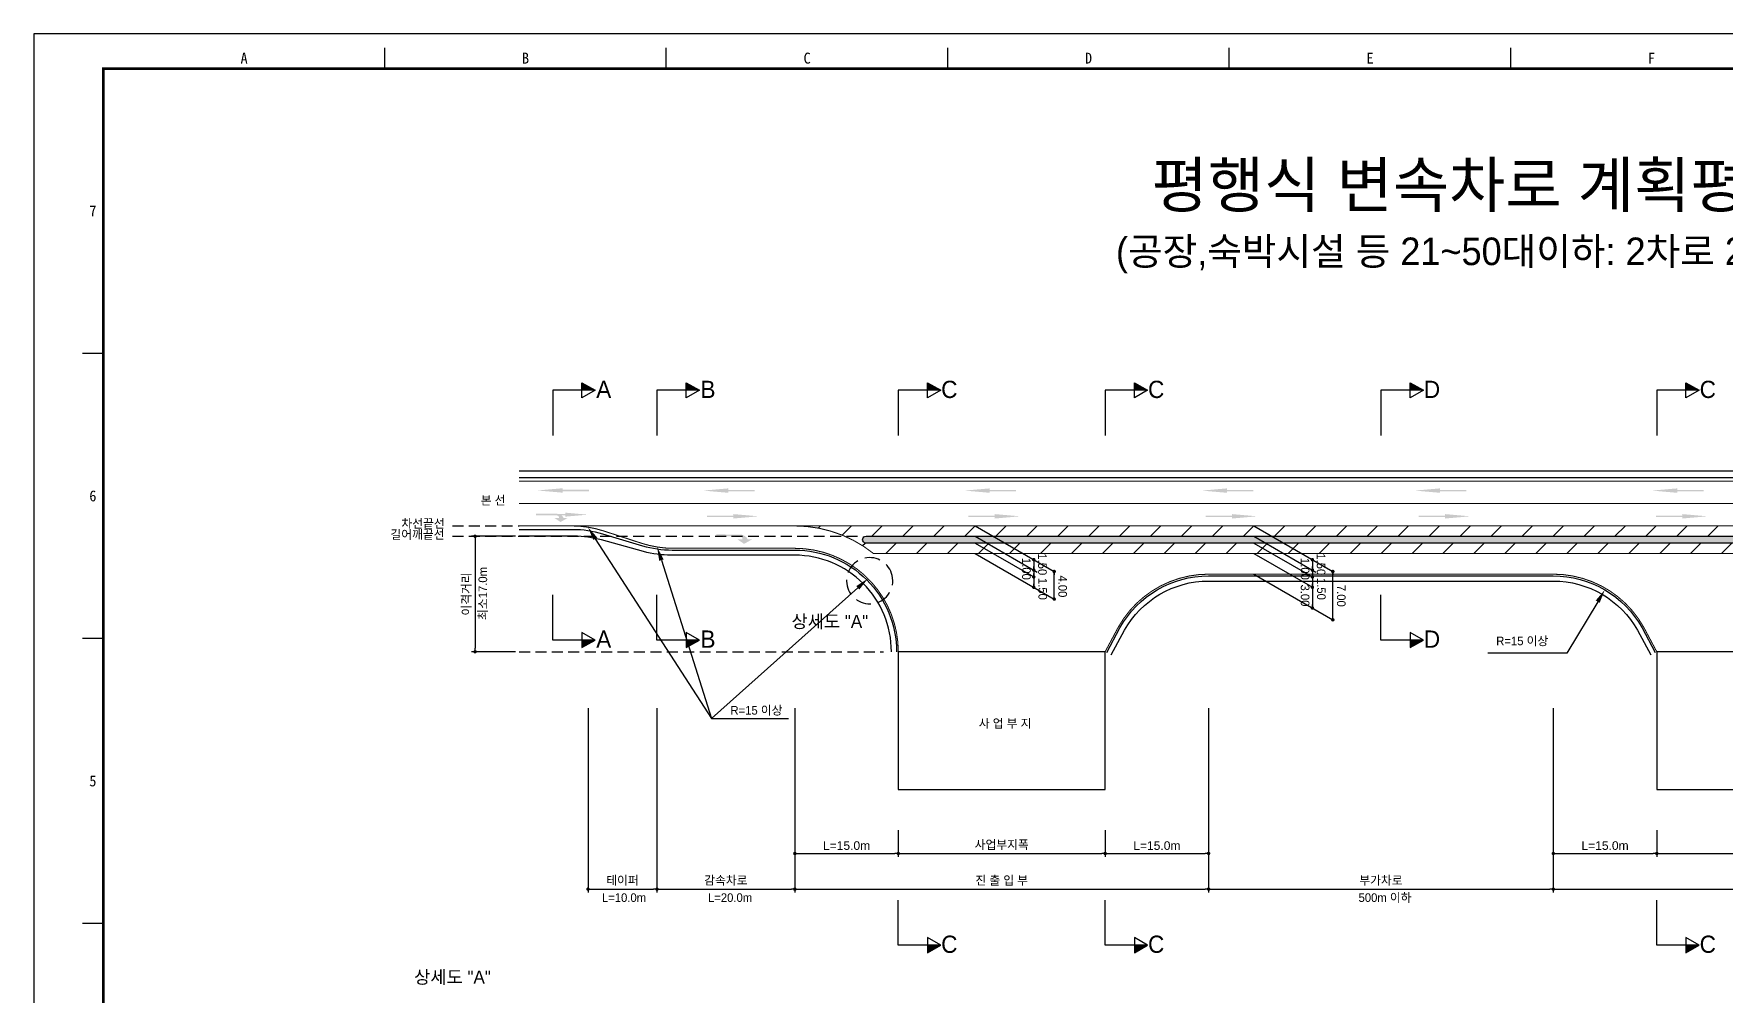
# Model space of a CAD drawing. Header units: millimetres. Extents: x 509 to 932, y 3 to 302.
# Drawn here: x 508.8 to 754.1, y 162.9 to 302.3 of the extents above; entities that cross this region are included whole.
import ezdxf
from ezdxf.enums import TextEntityAlignment as Align

# ---------------------------------------------------------------- set-up
doc = ezdxf.new("R2010")
doc.units = ezdxf.units.MM
doc.linetypes.add('HIDDEN', pattern=[9.525, 6.35, -3.175])
for name, color, linetype in [('CC-GSTR-0004', 4, 'Continuous'), ('CM-LANE-0030', 30, 'Continuous'), ('CZ-DIMT-0002', 7, 'Continuous'), ('CZ-LIN1-0007', 7, 'Continuous'), ('CZ-LIN2-0003', 3, 'Continuous'), ('CZ-LINE-0001', 7, 'Continuous'), ('CZ-TEXT-BOX0', 7, 'Continuous'), ('TITLE', 7, 'Continuous')]:
    doc.layers.add(name, color=color, linetype=linetype)
doc.styles.add('돋움', font='')
doc.styles.add('돋음체', font='')
doc.styles.get('돋움').set_extended_font_data('Dotum')
doc.styles.get('돋음체').set_extended_font_data('DotumChe')

# ---------------------------------------------------------------- blocks, each defined once
blk = doc.blocks.new('_Dot')
at = {"color": 0, "linetype": 'ByBlock', "lineweight": -2}
blk.add_line((-0.5, 0), (-1, 0), dxfattribs=at)
at = {"color": 0, "linetype": 'ByBlock', "const_width": 0.5}
blk.add_lwpolyline([(-0.25, 0, 1), (0.25, 0, 1)], format="xyb", close=True, dxfattribs=at)

msp = doc.modelspace()

# ---------------------------------------------------------------- hatches: boundary and pattern name
at = {"layer": 'CM-LANE-0030'}
h = msp.add_hatch(dxfattribs=at)
h.set_pattern_fill('ANSI31', color=256, style=0)
h.set_pattern_definition([(45, (-973.3016, 4.2972), (-2.245064, 2.245064), [])])
h.paths.add_polyline_path([(777.73, 226.94, -0.170323), (789.13, 230.94), (619.13, 230.94, -0.170323), (630.53, 226.94)])
h.paths.add_polyline_path([(629.31, 228.44, 0.001926), (629.18, 228.52, -0.750696), (629.45, 229.44), (778.81, 229.44, -0.750696), (779.08, 228.52, 0.001926), (778.96, 228.44)], flags=16)
at = {"layer": 'CZ-LIN1-0007'}
for points in [[(585.44, 236.4), (585.44, 236.19), (589.26, 236.19), (589.26, 235.97), (585.44, 235.97), (585.44, 235.76), (581.79, 236.08)], [(609.48, 236.38), (609.48, 236.17), (613.31, 236.17), (613.31, 235.95), (609.48, 235.95), (609.48, 235.74), (605.83, 236.06)], [(647.4, 236.38), (647.4, 236.17), (651.22, 236.17), (651.22, 235.95), (647.4, 235.95), (647.4, 235.74), (643.75, 236.06)], [(681.8, 236.38), (681.8, 236.17), (685.62, 236.17), (685.62, 235.95), (681.8, 235.95), (681.8, 235.74), (678.15, 236.06)], [(712.69, 236.38), (712.69, 236.17), (716.52, 236.17), (716.52, 235.95), (712.69, 235.95), (712.69, 235.74), (709.04, 236.06)], [(747.09, 236.38), (747.09, 236.17), (750.92, 236.17), (750.92, 235.95), (747.09, 235.95), (747.09, 235.74), (743.44, 236.06)], [(584.7, 232.69, -0.267976), (585.61, 232.08), (586.16, 232.08), (585.13, 231.5), (584.3, 232.07), (584.91, 232.08, 0.504994), (584.64, 232.45), (581.59, 232.46), (581.59, 232.7)], [(585.83, 232.86), (585.83, 232.67), (582.41, 232.67), (582.41, 232.47), (585.83, 232.47), (585.83, 232.28), (589.1, 232.57)], [(610.22, 232.65), (610.22, 232.44), (606.39, 232.44), (606.39, 232.22), (610.22, 232.22), (610.22, 232.01), (613.87, 232.33)], [(648.13, 232.65), (648.13, 232.44), (644.31, 232.44), (644.31, 232.22), (648.13, 232.22), (648.13, 232.01), (651.78, 232.33)], [(682.53, 232.65), (682.53, 232.44), (678.71, 232.44), (678.71, 232.22), (682.53, 232.22), (682.53, 232.01), (686.18, 232.33)], [(713.43, 232.65), (713.43, 232.44), (709.6, 232.44), (709.6, 232.22), (713.43, 232.22), (713.43, 232.01), (717.08, 232.33)], [(747.83, 232.65), (747.83, 232.44), (744, 232.44), (744, 232.22), (747.83, 232.22), (747.83, 232.01), (751.48, 232.33)], [(611.27, 229.68, -0.267976), (612.3, 228.99), (612.93, 228.99), (611.76, 228.33), (610.81, 228.98), (611.51, 228.99, 0.504994), (611.2, 229.41), (607.73, 229.43), (607.73, 229.7)]]:
    msp.add_hatch(color=256, dxfattribs=at).paths.add_polyline_path(points)
at = {"layer": 'CZ-LIN2-0003'}
h = msp.add_hatch(dxfattribs=at)
h.set_pattern_fill('CROSS', color=256, scale=0.075, style=0)
h.set_pattern_definition([(0, (-973.30156, 4.29717), (0.47625, 0.47625), [0.238125, -0.714375]), (90, (-973.1825, 4.1781), (-0.47625, 0.47625), [0.238125, -0.714375])])
h.paths.add_polyline_path([(778.96, 228.44, -0.001926), (779.08, 228.52, 0.750696), (778.81, 229.44), (629.45, 229.44, 0.750696), (629.18, 228.52, -0.001926), (629.31, 228.44)])
at = {"layer": 'CZ-LINE-0001'}
for points in [[(588.25, 251.71), (588.25, 250.61), (590.16, 250.61)], [(603.37, 251.71), (603.37, 250.61), (605.28, 250.61)], [(638.37, 251.71), (638.37, 250.61), (640.28, 250.61)], [(668.37, 251.71), (668.37, 250.61), (670.28, 250.61)], [(708.37, 251.71), (708.37, 250.61), (710.28, 250.61)], [(748.37, 251.71), (748.37, 250.61), (750.28, 250.61)], [(590.16, 214.39), (588.25, 214.39), (588.25, 213.29)], [(605.28, 214.39), (603.37, 214.39), (603.37, 213.29)], [(710.28, 214.39), (708.37, 214.39), (708.37, 213.29)], [(640.28, 170.14), (638.37, 170.14), (638.37, 169.04)], [(670.28, 170.14), (668.37, 170.14), (668.37, 169.04)], [(750.28, 170.14), (748.37, 170.14), (748.37, 169.04)]]:
    msp.add_hatch(color=256, dxfattribs=at).paths.add_polyline_path(points)

# ---------------------------------------------------------------- linework, layer by layer
at = {"color": 0, "linetype": 'ByBlock', "lineweight": -2}
for p, q in [((653.78, 225.79), (653.78, 225.54)), ((694.19, 225.79), (694.19, 225.54)), ((653.78, 224.79), (653.78, 225.04)), ((653.78, 224.29), (653.78, 224.04)), ((653.78, 223.79), (653.78, 224.04)), ((656.74, 224.08), (656.74, 223.83)), ((694.19, 224.79), (694.19, 225.04)), ((694.19, 224.29), (694.19, 224.04)), ((694.19, 223.79), (694.19, 224.04)), ((697.15, 224.08), (697.15, 223.83)), ((653.78, 222.29), (653.78, 222.54)), ((656.74, 220.58), (656.74, 220.83)), ((694.19, 222.29), (694.19, 222.54)), ((694.19, 219.29), (694.19, 219.54)), ((697.15, 217.58), (697.15, 217.83))]:
    msp.add_line(p, q, dxfattribs=at)
at = {"color": 0, "linetype": 'ByBlock', "const_width": 0.25}
for points in [[(653.78, 225.91, 1), (653.78, 226.16, 1)], [(694.19, 225.91, 1), (694.19, 226.16, 1)], [(653.78, 224.66, 1), (653.78, 224.41, 1)], [(653.78, 224.41, 1), (653.78, 224.66, 1)], [(653.78, 223.66, 1), (653.78, 223.41, 1)], [(656.74, 224.2, 1), (656.74, 224.45, 1)], [(694.19, 224.66, 1), (694.19, 224.41, 1)], [(694.19, 224.41, 1), (694.19, 224.66, 1)], [(694.19, 223.66, 1), (694.19, 223.41, 1)], [(697.15, 224.2, 1), (697.15, 224.45, 1)], [(653.78, 222.16, 1), (653.78, 221.91, 1)], [(694.19, 222.16, 1), (694.19, 221.91, 1)], [(656.74, 220.45, 1), (656.74, 220.2, 1)], [(694.19, 219.16, 1), (694.19, 218.91, 1)], [(697.15, 217.45, 1), (697.15, 217.2, 1)]]:
    msp.add_lwpolyline(points, format="xyb", close=True, dxfattribs=at)
at = {"layer": 'CC-GSTR-0004'}
for points in [[(579.13, 238.94), (859.13, 238.94)], [(579.13, 237.94), (859.13, 237.94)]]:
    msp.add_lwpolyline(points, dxfattribs=at)
for points in [[(579.13, 230.44), (586.93, 230.44, -0.072993), (591.24, 229.81), (591.24, 229.81), (597.02, 228.07), (597.02, 228.07, 0.072993), (601.33, 227.44), (619.13, 227.44, -0.414214), (633.88, 212.69)], [(633.13, 212.69, 0.414214), (619.13, 226.69), (601.16, 226.69, -0.067192), (597.18, 227.23), (591.09, 228.9, 0.067192), (587.11, 229.44), (579.13, 229.44)], [(664.35, 212.57), (666.27, 216.16, -0.271285), (679.13, 223.69), (729.13, 223.69, -0.271285), (742, 216.16), (743.91, 212.57)], [(665.02, 212.22), (666.93, 215.8, -0.27114), (679.13, 222.94), (729.13, 222.94, -0.27114), (741.34, 215.8), (743.25, 212.22)]]:
    msp.add_lwpolyline(points, format="xyb", dxfattribs=at)
at = {"layer": 'CM-LANE-0030', "const_width": 0.15}
msp.add_lwpolyline([(579.13, 234.19), (859.13, 234.19)], dxfattribs=at)
msp.add_lwpolyline([(619.13, 230.94), (789.13, 230.94, 0.170323), (777.73, 226.94), (630.53, 226.94, 0.170323)], format="xyb", close=True, dxfattribs=at)
at = {"layer": 'CZ-LIN1-0007', "const_width": 0.15}
for points in [[(579.13, 237.44), (859.13, 237.44)], [(602.94, 230.94), (619.13, 230.94)]]:
    msp.add_lwpolyline(points, dxfattribs=at)
for points in [[(634.13, 212.69, 0.414214), (619.13, 227.69), (601.51, 227.69, -0.07872), (596.87, 228.43), (596.87, 228.43), (591.39, 230.21, 0.07872), (586.76, 230.94), (579.13, 230.94)], [(664.13, 212.69), (666.05, 216.28, -0.27133), (679.13, 223.94), (729.13, 223.94, -0.27133), (742.22, 216.28), (744.13, 212.69)]]:
    msp.add_lwpolyline(points, format="xyb", dxfattribs=at)
at = {"layer": 'CZ-LIN1-0007', "linetype": 'HIDDEN', "const_width": 0.15}
msp.add_lwpolyline([(586.76, 230.94), (602.94, 230.94)], dxfattribs=at)
at = {"layer": 'CZ-LIN2-0003'}
msp.add_lwpolyline([(778.81, 229.44, -0.750696), (779.08, 228.52, 0.001926), (778.96, 228.44), (629.31, 228.44, 0.001926), (629.18, 228.52, -0.750696), (629.45, 229.44)], format="xyb", close=True, dxfattribs=at)
for points in [[(664.13, 212.69), (634.13, 212.69), (634.13, 192.69), (664.13, 192.69)], [(774.13, 212.69), (744.13, 212.69), (744.13, 192.69), (774.13, 192.69)]]:
    msp.add_lwpolyline(points, close=True, dxfattribs=at)
at = {"layer": 'CZ-LINE-0001'}
for p, q in [((590.16, 250.61), (584.01, 250.61)), ((584.01, 250.61), (584.01, 244.07)), ((588.25, 249.51), (588.25, 251.71)), ((588.25, 251.71), (590.16, 250.61)), ((590.16, 250.61), (588.25, 249.51)), ((605.28, 250.61), (599.13, 250.61)), ((599.13, 250.61), (599.13, 244.07)), ((603.37, 249.51), (603.37, 251.71)), ((603.37, 251.71), (605.28, 250.61)), ((605.28, 250.61), (603.37, 249.51)), ((640.28, 250.61), (634.13, 250.61)), ((634.13, 250.61), (634.13, 244.07)), ((638.37, 249.51), (638.37, 251.71)), ((638.37, 251.71), (640.28, 250.61)), ((640.28, 250.61), (638.37, 249.51)), ((670.28, 250.61), (664.13, 250.61)), ((664.13, 250.61), (664.13, 244.07)), ((668.37, 249.51), (668.37, 251.71)), ((668.37, 251.71), (670.28, 250.61)), ((670.28, 250.61), (668.37, 249.51)), ((710.28, 250.61), (704.13, 250.61)), ((704.13, 250.61), (704.13, 244.07)), ((708.37, 249.51), (708.37, 251.71)), ((708.37, 251.71), (710.28, 250.61)), ((710.28, 250.61), (708.37, 249.51)), ((750.28, 250.61), (744.13, 250.61)), ((744.13, 250.61), (744.13, 244.07)), ((748.37, 249.51), (748.37, 251.71)), ((748.37, 251.71), (750.28, 250.61)), ((750.28, 250.61), (748.37, 249.51)), ((645.28, 230.94), (656.74, 224.33)), ((685.69, 230.94), (697.15, 224.33)), ((578.63, 229.44), (572.25, 229.44)), ((572.75, 228.94), (572.75, 213.19)), ((645.28, 229.44), (654.28, 224.25)), ((645.28, 228.44), (653.78, 223.54)), ((685.69, 229.44), (694.69, 224.25)), ((685.69, 228.44), (694.19, 223.54)), ((645.28, 226.94), (656.74, 220.33)), ((685.69, 226.94), (694.19, 222.04)), ((653.78, 225.54), (653.78, 222.04)), ((656.74, 220.33), (656.74, 224.33)), ((685.69, 223.94), (697.15, 217.33)), ((694.19, 225.54), (694.19, 219.04)), ((697.15, 217.33), (697.15, 224.33)), ((584.01, 214.39), (584.01, 220.93)), ((599.13, 214.39), (599.13, 220.93)), ((704.13, 214.39), (704.13, 220.93)), ((590.16, 214.39), (584.01, 214.39)), ((590.16, 214.39), (588.25, 215.49)), ((588.25, 215.49), (588.25, 213.29)), ((588.25, 213.29), (590.16, 214.39)), ((605.28, 214.39), (599.13, 214.39)), ((605.28, 214.39), (603.37, 215.49)), ((603.37, 215.49), (603.37, 213.29)), ((603.37, 213.29), (605.28, 214.39)), ((710.28, 214.39), (704.13, 214.39)), ((710.28, 214.39), (708.37, 215.49)), ((708.37, 215.49), (708.37, 213.29)), ((708.37, 213.29), (710.28, 214.39)), ((578.63, 212.69), (572.25, 212.69)), ((589.13, 204.53), (589.13, 177.76)), ((599.13, 204.53), (599.13, 177.76)), ((599.13, 204.53), (599.13, 177.76)), ((619.13, 204.53), (619.13, 177.76)), ((679.13, 204.53), (679.13, 177.76)), ((729.13, 204.53), (729.13, 177.76)), ((607.06, 202.99), (618.19, 202.99)), ((619.13, 186.81), (619.13, 177.76)), ((619.13, 186.81), (619.13, 182.93)), ((634.13, 186.81), (634.13, 182.93)), ((634.13, 186.81), (634.13, 182.93)), ((664.13, 186.81), (664.13, 182.93)), ((664.13, 186.81), (664.13, 182.93)), ((679.13, 186.81), (679.13, 177.76)), ((679.13, 186.81), (679.13, 182.93)), ((729.13, 186.81), (729.13, 177.76)), ((729.13, 186.81), (729.13, 182.93)), ((744.13, 186.81), (744.13, 182.93)), ((744.13, 186.81), (744.13, 182.93)), ((619.63, 183.43), (633.63, 183.43)), ((634.63, 183.43), (663.63, 183.43)), ((664.63, 183.43), (678.63, 183.43)), ((729.63, 183.43), (743.63, 183.43)), ((744.63, 183.43), (773.63, 183.43)), ((589.63, 178.26), (598.63, 178.26)), ((599.63, 178.26), (618.63, 178.26)), ((619.63, 178.26), (678.63, 178.26)), ((634.13, 170.14), (634.13, 176.68)), ((664.13, 170.14), (664.13, 176.68)), ((679.63, 178.26), (728.63, 178.26)), ((729.63, 178.26), (788.63, 178.26)), ((744.13, 170.14), (744.13, 176.68)), ((640.28, 170.14), (634.13, 170.14)), ((640.28, 170.14), (638.37, 171.24)), ((638.37, 171.24), (638.37, 169.04)), ((638.37, 169.04), (640.28, 170.14)), ((670.28, 170.14), (664.13, 170.14)), ((670.28, 170.14), (668.37, 171.24)), ((668.37, 171.24), (668.37, 169.04)), ((668.37, 169.04), (670.28, 170.14)), ((750.28, 170.14), (744.13, 170.14)), ((750.28, 170.14), (748.37, 171.24)), ((748.37, 171.24), (748.37, 169.04)), ((748.37, 169.04), (750.28, 170.14))]:
    msp.add_line(p, q, dxfattribs=at)
at = {"layer": 'CZ-LINE-0001', "linetype": 'HIDDEN', "ltscale": 0.25}
for p, q in [((569.47, 230.94), (579.13, 230.94)), ((569.47, 229.44), (628.66, 229.44)), ((579.13, 212.69), (631.97, 212.69))]:
    msp.add_line(p, q, dxfattribs=at)
at = {"layer": 'CZ-LINE-0001', "linetype": 'HIDDEN', "ltscale": 0.35}
msp.add_line((633.3, 223.38), (633.3, 223.39), dxfattribs=at)
at = {"layer": 'CZ-LINE-0001'}
for points in [[(590.19, 229.08), (607.06, 202.99)], [(599.77, 225.97), (607.06, 202.99)], [(628.25, 221.96), (607.06, 202.99)], [(735.57, 219.95), (731.11, 212.48), (719.63, 212.48)]]:
    msp.add_lwpolyline(points, dxfattribs=at)
at = {"layer": 'CZ-LINE-0001', "linetype": 'HIDDEN', "ltscale": 0.35}
msp.add_arc((629.98, 222.99), 3.35, 6.7667, 6.749, dxfattribs=at)
at = {"layer": 'CZ-LINE-0001'}
for points in [[(589.91, 228.9), (589.1, 230.76), (590.47, 229.26)], [(599.45, 225.87), (599.16, 227.88), (600.09, 226.07)], [(628.03, 222.21), (629.74, 223.3), (628.47, 221.71)], [(735.28, 220.12), (736.59, 221.66), (735.85, 219.78)]]:
    msp.add_solid(points, dxfattribs=at)
at = {"layer": 'TITLE', "color": 7, "linetype": 'Continuous'}
for p, q in [((559.66, 297.26), (559.66, 300.29)), ((600.48, 297.26), (600.48, 300.29)), ((641.31, 297.26), (641.31, 300.29)), ((682.13, 297.26), (682.13, 300.29)), ((722.96, 297.26), (722.96, 300.29)), ((518.84, 255.94), (515.81, 255.94)), ((518.84, 214.61), (515.81, 214.61)), ((518.84, 173.28), (515.81, 173.28))]:
    msp.add_line(p, q, dxfattribs=at)
at = {"layer": 'TITLE'}
msp.add_lwpolyline([(508.76, 2.93), (932.12, 2.93), (932.12, 302.3), (508.76, 302.3)], close=True, dxfattribs=at)
at = {"layer": 'TITLE', "linetype": 'Continuous', "const_width": 0.403}
msp.add_lwpolyline([(518.84, 7.96), (518.84, 297.26), (927.08, 297.26), (927.08, 7.96)], close=True, dxfattribs=at)

# ---------------------------------------------------------------- block references
at = {"layer": 'CZ-LINE-0001', "xscale": 0.5, "yscale": 0.5, "zscale": 0.5}
for p, rotation in [((572.75, 229.44), 90), ((572.75, 212.69), 270), ((619.13, 183.43), 180), ((634.13, 183.43), 180), ((664.13, 183.43), 180), ((729.13, 183.43), 180), ((744.13, 183.43), 180), ((589.13, 178.26), 180), ((599.13, 178.26), 180), ((619.13, 178.26), 180), ((679.13, 178.26), 180), ((729.13, 178.26), 180)]:
    msp.add_blockref('_Dot', p, dxfattribs=dict(at, rotation=rotation))
for p in [(634.13, 183.43), (664.13, 183.43), (679.13, 183.43), (744.13, 183.43), (599.13, 178.26), (619.13, 178.26), (679.13, 178.26), (729.13, 178.26)]:
    msp.add_blockref('_Dot', p, dxfattribs=at)

# ---------------------------------------------------------------- texts
at = {"layer": 'CZ-DIMT-0002', "style": '돋움'}
for s, height, p in [('A', 2.5, (591.41, 250.74)), ('B', 2.5, (606.53, 250.74)), ('C', 2.5, (641.53, 250.74)), ('C', 2.5, (671.53, 250.74)), ('D', 2.5, (711.53, 250.74)), ('C', 2.5, (751.53, 250.74)), ('본 선', 1.25, (575.36, 234.63)), ('차선끝선', 1.25, (565.2, 231.28)), ('길어깨끝선', 1.25, (564.4, 229.68)), ('상세도 "A"', 1.875, (624.2, 217.09)), ('A', 2.5, (591.41, 214.52)), ('B', 2.5, (606.53, 214.52)), ('D', 2.5, (711.53, 214.52)), ('R=15 이상', 1.25, (724.62, 214.25)), ('R=15 이상', 1.25, (613.56, 204.19)), ('사 업 부 지', 1.25, (649.62, 202.28)), ('L=10.0m', 1.25, (594.35, 177.03)), ('L=20.0m', 1.25, (609.73, 177.03)), ('500m 이하', 1.25, (704.72, 177.03)), ('C', 2.5, (641.53, 170.27)), ('C', 2.5, (671.53, 170.27)), ('C', 2.5, (751.53, 170.27))]:
    msp.add_text(s, height=height, dxfattribs=at).set_placement(p, align=Align.MIDDLE_CENTER)
msp.add_text('최소17.0m', height=1.25, rotation=90, dxfattribs=at).set_placement((574.5, 217.3))
at = {"layer": 'CZ-DIMT-0002', "char_height": 1.25, "attachment_point": 5, "rotation": 270, "style": '돋움'}
for s, insert in [('1.00', (652.7, 224.7)), ('1.50', (655.03, 225.37)), ('1.00', (693.12, 224.7)), ('1.50', (695.44, 225.37)), ('1.50', (655.07, 221.8)), ('4.00', (657.96, 222.17)), ('1.50', (695.48, 221.8)), ('3.00', (693.12, 220.85)), ('7.00', (698.37, 220.8))]:
    msp.add_mtext(s, dxfattribs=dict(at, insert=insert))
at = {"layer": 'CZ-LINE-0001', "insert": (571.56, 221.07), "char_height": 1.25, "attachment_point": 5, "rotation": 90, "style": '돋움'}
msp.add_mtext('\\A1;이격거리', dxfattribs=at)
at = {"layer": 'CZ-LINE-0001', "char_height": 1.25, "attachment_point": 5, "style": '돋움'}
for s, insert in [('\\A1;{\\fArial|b0|i0|c0|p32;L=15.0m}', (626.63, 184.57)), ('\\A1;사업부지폭', (649.13, 184.63)), ('\\A1;{\\fArial|b0|i0|c0|p32;L=15.0m}', (671.63, 184.57)), ('\\A1;{\\fArial|b0|i0|c0|p32;L=15.0m}', (736.63, 184.57)), ('\\A1;테이퍼', (594.13, 179.45)), ('\\A1;감속차로', (609.13, 179.46)), ('\\A1;진 출 입 부', (649.13, 179.45)), ('\\A1;부가차로', (704.13, 179.45))]:
    msp.add_mtext(s, dxfattribs=dict(at, insert=insert))
at = {"layer": 'CZ-TEXT-BOX0', "style": '돋움'}
msp.add_text('상세도 "A"', height=1.875, dxfattribs=at).set_placement((569.47, 165.51), align=Align.MIDDLE_CENTER)
at = {"layer": 'TITLE', "color": 3, "linetype": 'Continuous', "style": '돋음체'}
for s, p in [('A', (539.25, 298.78)), ('B', (580.07, 298.78)), ('C', (620.9, 298.78)), ('D', (661.72, 298.78)), ('E', (702.55, 298.78)), ('F', (743.37, 298.78)), ('7', (517.32, 276.61)), ('6', (517.32, 235.28)), ('5', (517.32, 193.95))]:
    msp.add_text(s, height=1.59, dxfattribs=at).set_placement(p, align=Align.MIDDLE)
at = {"layer": 'TITLE', "style": '돋움'}
for s, height, p in [('평행식 변속차로 계획평면도', 6.5, (722.17, 280.39)), ('(공장,숙박시설 등 21~50대이하: 2차로 2개소연결)', 4, (722.22, 270.76))]:
    msp.add_text(s, height=height, dxfattribs=at).set_placement(p, align=Align.MIDDLE_CENTER)

doc.saveas('drawing.dxf')
